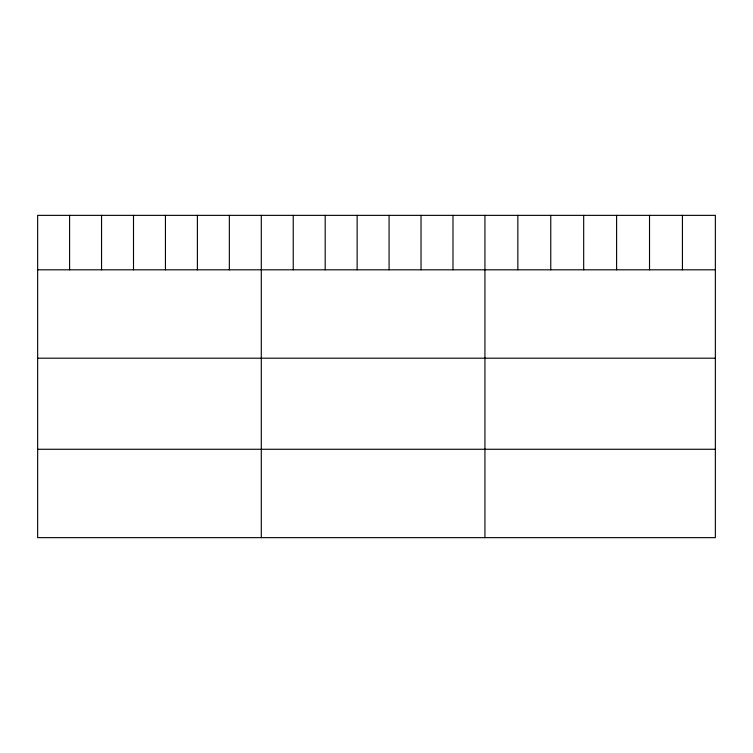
<?xml version="1.0" encoding="UTF-8"?>
<svg xmlns="http://www.w3.org/2000/svg" width="753" height="753" viewBox="0 0 753 753"><rect width="100%" height="100%" fill="white"/><g stroke="black" fill="none" stroke-linecap="round" stroke-linejoin="round"><path stroke-width="1.13" d="M715.35 269.809L715.35 537.642L37.65 537.642L37.65 215.358L715.35 215.358L715.35 269.809L37.65 269.809M37.65 358.193L715.35 358.193M37.65 449.259L715.35 449.259M682.434 215.358L682.434 269.809M649.519 215.358L649.519 269.809M616.603 215.358L616.603 269.809M583.679 215.358L583.679 269.809M550.763 215.358L550.763 269.809M517.848 215.358L517.848 269.809M484.932 215.358L484.932 537.642M452.986 215.358L452.986 269.809M421.031 215.358L421.031 269.809M389.085 215.358L389.085 269.809M357.138 215.358L357.138 269.809M325.192 215.358L325.192 269.809M293.237 215.358L293.237 269.809M261.291 215.358L261.291 537.642M229.345 215.358L229.345 269.809M197.39 215.358L197.39 269.809M165.444 215.358L165.444 269.809M133.497 215.358L133.497 269.809M101.551 215.358L101.551 269.809M69.596 215.358L69.596 269.809"/></g></svg>
